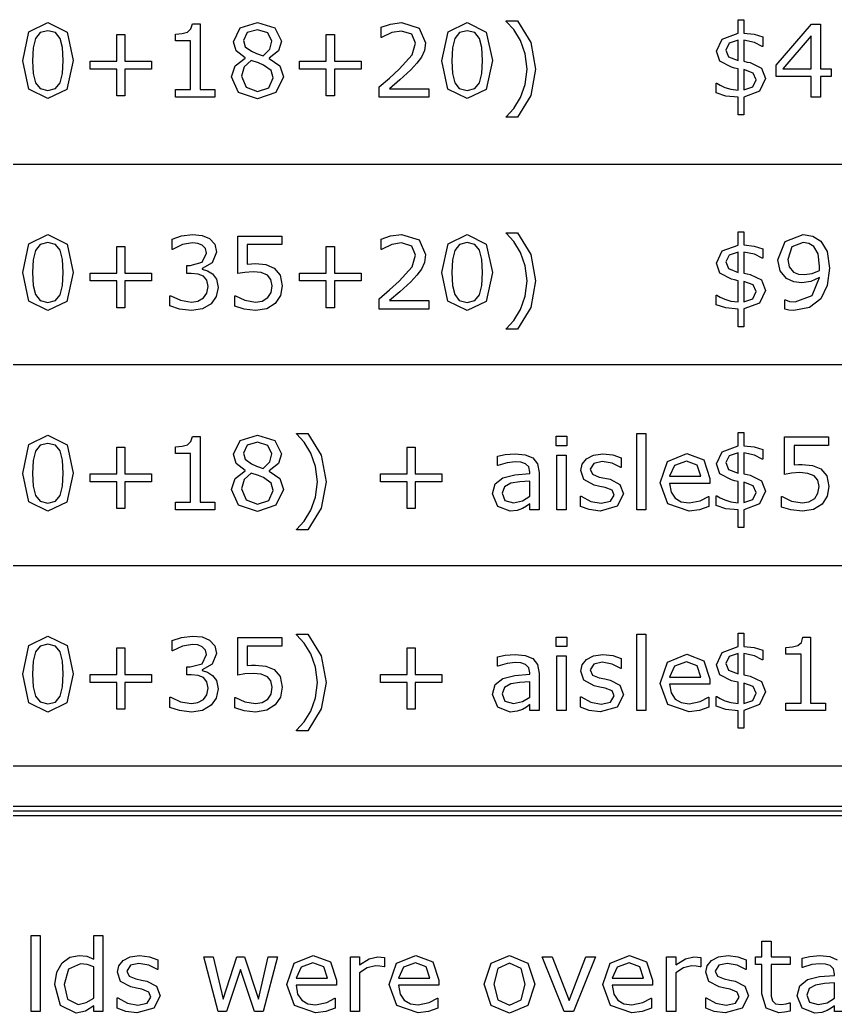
# Model space of a CAD drawing. Extents: x -1 to 182, y 89 to 480.
# Drawn here: x 67.79 to 87.14, y 115.32 to 138.89 of the extents above; entities that cross this region are included whole.
import ezdxf

# ---------------------------------------------------------------- set-up
doc = ezdxf.new("R2010")
doc.units = 0
doc.header["$MEASUREMENT"] = 0
doc.layers.add('Layer 1', color=7, linetype='Continuous')

msp = doc.modelspace()

# ---------------------------------------------------------------- linework, layer by layer
at = {"layer": 'Layer 1', "color": 7}
for points in [[(69.052028, 137.921152), (68.905525, 137.236306), (68.453229, 137.018898), (67.997445, 137.239798), (67.85443, 137.918824), (67.999768, 138.600178), (68.453229, 138.821105), (68.907851, 138.596686), (69.052028, 137.921152), (69.052028, 137.921152)], [(74.043579, 137.537454), (73.868007, 137.164233), (73.4285, 137.015405), (72.979691, 137.160741), (72.813422, 137.532824), (72.897138, 137.793253), (73.13317, 137.979308), (73.13317, 137.986187), (72.926205, 138.148985), (72.85993, 138.369885), (73.020386, 138.695454), (73.4285, 138.825682), (73.842427, 138.701275), (73.997071, 138.384993), (73.923818, 138.153615), (73.708715, 137.9769), (73.708715, 137.970021), (73.957537, 137.797936), (74.043579, 137.53748), (74.043579, 137.537454)], [(77.493363, 137.054934), (76.321342, 137.054934), (76.321342, 137.297953), (76.565515, 137.507239), (76.79457, 137.71536), (77.100365, 138.058365), (77.182917, 138.333928), (77.093388, 138.544378), (76.84573, 138.621107), (76.616675, 138.583906), (76.375992, 138.46995), (76.364377, 138.46995), (76.364377, 138.714134), (76.584131, 138.788535), (76.851556, 138.822269), (77.268973, 138.693205), (77.420126, 138.345543), (77.394541, 138.160679), (77.321289, 137.999072), (77.214318, 137.857203), (77.066654, 137.70258), (76.809694, 137.465382), (76.562033, 137.253768), (77.493371, 137.253768), (77.493363, 137.054934)], [(79.004897, 137.921152), (78.858394, 137.236306), (78.406098, 137.018898), (77.950311, 137.239798), (77.807299, 137.918824), (77.952637, 138.600178), (78.406098, 138.821105), (78.86072, 138.596686), (79.004897, 137.921152), (79.004897, 137.921152)], [(80.032741, 137.720016), (79.918793, 137.09097), (79.599047, 136.575906), (79.332784, 136.575906), (79.332784, 136.587548), (79.511843, 136.784054), (79.671135, 137.042181), (79.78508, 137.356109), (79.828102, 137.720043), (79.78508, 138.082812), (79.671135, 138.397904), (79.511843, 138.656032), (79.332784, 138.852511), (79.332784, 138.864153), (79.599047, 138.864153), (79.918793, 138.349062), (80.032741, 137.720043), (80.032741, 137.720016)], [(85.486148, 137.496761), (85.345459, 137.196777), (84.976876, 137.056098), (84.976876, 136.6352), (84.839677, 136.6352), (84.839677, 137.050277), (84.551321, 137.079355), (84.317615, 137.153756), (84.317615, 137.383996), (84.336215, 137.383996), (84.41528, 137.336318), (84.525738, 137.286312), (84.666428, 137.244455), (84.839674, 137.222494), (84.839674, 137.725943), (84.753632, 137.743405), (84.680382, 137.761926), (84.408306, 137.904933), (84.325751, 138.142132), (84.460627, 138.432803), (84.839674, 138.57118), (84.839674, 138.887436), (84.976874, 138.887436), (84.976874, 138.573508), (85.217557, 138.545595), (85.424522, 138.486302), (85.424522, 138.25839), (85.40825, 138.25839), (85.225703, 138.352581), (84.976881, 138.404916), (84.976881, 137.903769), (85.05246, 137.887365), (85.123384, 137.872284), (85.390808, 137.744384), (85.486153, 137.496708), (85.486148, 137.496761)], [(68.746233, 137.393283), (68.800883, 137.61421), (68.81599, 137.921152), (68.800883, 138.228121), (68.745072, 138.449022), (68.633449, 138.583906), (68.453229, 138.629256), (68.271844, 138.583906), (68.15906, 138.44672), (68.104413, 138.222301), (68.090469, 137.918824), (68.103249, 137.615374), (68.157896, 137.396775), (68.266028, 137.258398), (68.453226, 137.210747), (68.634611, 137.256096), (68.74623, 137.393283), (68.746233, 137.393283)], [(72.418097, 137.054934), (71.480947, 137.054934), (71.480947, 137.231675), (71.841391, 137.231675), (71.841391, 138.392057), (71.480947, 138.392057), (71.480947, 138.550198), (71.637914, 138.56184), (71.764652, 138.597876), (71.848366, 138.671139), (71.88441, 138.792054), (72.064633, 138.792054), (72.064633, 137.231702), (72.418097, 137.231702), (72.418097, 137.054934)], [(73.768013, 138.38277), (73.671509, 138.580414), (73.427339, 138.654841), (73.186656, 138.58507), (73.093639, 138.396714), (73.140147, 138.251378), (73.28316, 138.143243), (73.406408, 138.08858), (73.564538, 138.03278), (73.72383, 138.192085), (73.768013, 138.38277), (73.768013, 138.38277)], [(78.699102, 137.393283), (78.753749, 137.61421), (78.768857, 137.921152), (78.753749, 138.228121), (78.697941, 138.449022), (78.586318, 138.583906), (78.406098, 138.629256), (78.224713, 138.583906), (78.111929, 138.44672), (78.057282, 138.222301), (78.043338, 137.918824), (78.056118, 137.615374), (78.110767, 137.396775), (78.2189, 137.258398), (78.406098, 137.210747), (78.587482, 137.256096), (78.699102, 137.393283), (78.699102, 137.393283)], [(87.050003, 137.542111), (86.793043, 137.542111), (86.793043, 137.054934), (86.569801, 137.054934), (86.569801, 137.542111), (85.740783, 137.542111), (85.740783, 137.809551), (86.579104, 138.786233), (86.793043, 138.786233), (86.793043, 137.728139), (87.050003, 137.728139), (87.050003, 137.542111)], [(70.913541, 137.720016), (70.279859, 137.720016), (70.279859, 137.08634), (70.086849, 137.08634), (70.086849, 137.720016), (69.453167, 137.720016), (69.453167, 137.906045), (70.086849, 137.906045), (70.086849, 138.539721), (70.279859, 138.539721), (70.279859, 137.906045), (70.913541, 137.906045), (70.913541, 137.720016)], [(75.889974, 137.720016), (75.256293, 137.720016), (75.256293, 137.08634), (75.063282, 137.08634), (75.063282, 137.720016), (74.4296, 137.720016), (74.4296, 137.906045), (75.063282, 137.906045), (75.063282, 138.539721), (75.256293, 138.539721), (75.256293, 137.906045), (75.889974, 137.906045), (75.889974, 137.720016)], [(84.839677, 137.923481), (84.839677, 138.403699), (84.630386, 138.335092), (84.545508, 138.172294), (84.608296, 138.013016), (84.839677, 137.923481), (84.839677, 137.923481)], [(86.569801, 137.728139), (86.569801, 138.509506), (85.898911, 137.728139), (86.569801, 137.728139)], [(73.804057, 137.515361), (73.756387, 137.686282), (73.572677, 137.81651), (73.452919, 137.864188), (73.279672, 137.925809), (73.111077, 137.77116), (73.048292, 137.55026), (73.156424, 137.290968), (73.430826, 137.188654), (73.70174, 137.275861), (73.804057, 137.515361), (73.804057, 137.515361)], [(85.266393, 137.466546), (85.197792, 137.625825), (84.976876, 137.706046), (84.976876, 137.22469), (85.190818, 137.295625), (85.266393, 137.466546), (85.266393, 137.466546)], [(4.762494, 135.467436), (175.153946, 135.467436), (175.153946, 130.704942), (4.762494, 130.704942), (4.762494, 135.467436)], [(85.486148, 132.469684), (85.345459, 132.1697), (84.976876, 132.029021), (84.976876, 131.608123), (84.839677, 131.608123), (84.839677, 132.0232), (84.551321, 132.052278), (84.317615, 132.126679), (84.317615, 132.356919), (84.336215, 132.356919), (84.41528, 132.309241), (84.525738, 132.259235), (84.666428, 132.217378), (84.839674, 132.195417), (84.839674, 132.698866), (84.753632, 132.716328), (84.680382, 132.734849), (84.408306, 132.877856), (84.325751, 133.115055), (84.460627, 133.405726), (84.839674, 133.544103), (84.839674, 133.860359), (84.976874, 133.860359), (84.976874, 133.546431), (85.217557, 133.518518), (85.424522, 133.459225), (85.424522, 133.231313), (85.40825, 133.231313), (85.225703, 133.325504), (84.976881, 133.377839), (84.976881, 132.876692), (85.05246, 132.860288), (85.123384, 132.845207), (85.390808, 132.717307), (85.486153, 132.469631), (85.486148, 132.469684)], [(69.052028, 132.894075), (68.905525, 132.209229), (68.453229, 131.991821), (67.997445, 132.212721), (67.85443, 132.891747), (67.999768, 133.573101), (68.453229, 133.794028), (68.907851, 133.569609), (69.052028, 132.894075), (69.052028, 132.894075)], [(72.364612, 132.861532), (72.456467, 132.73596), (72.492511, 132.540619), (72.449493, 132.323185), (72.328568, 132.1511), (72.122767, 132.030185), (71.864645, 131.991821), (71.580941, 132.026693), (71.351886, 132.10112), (71.351886, 132.344113), (71.369322, 132.344113), (71.601864, 132.235978), (71.859989, 132.192957), (72.015794, 132.217298), (72.149506, 132.289397), (72.228569, 132.402163), (72.255313, 132.557975), (72.225082, 132.71146), (72.143691, 132.807954), (72.016955, 132.856796), (71.856499, 132.870818), (71.751856, 132.870818), (71.751856, 133.063832), (71.833245, 133.063832), (72.114623, 133.137095), (72.22043, 133.353365), (72.193689, 133.462664), (72.119275, 133.540557), (72.012304, 133.582414), (71.883243, 133.594056), (71.648373, 133.554527), (71.413505, 133.4429), (71.40189, 133.4429), (71.40189, 133.685919), (71.621644, 133.760346), (71.889069, 133.795219), (72.112311, 133.771935), (72.286719, 133.697508), (72.413454, 133.56265), (72.456475, 133.377786), (72.354156, 133.125453), (72.114637, 132.990595), (72.114637, 132.974191), (72.242536, 132.934662), (72.36462, 132.861426), (72.364612, 132.861532)], [(74.016835, 132.577819), (73.972652, 132.346441), (73.85173, 132.160413), (73.651742, 132.034842), (73.384318, 131.991821), (73.111077, 132.022036), (72.889, 132.092971), (72.889, 132.338292), (72.905272, 132.338292), (73.128513, 132.234814), (73.379661, 132.192957), (73.538953, 132.21624), (73.677317, 132.297626), (73.754056, 132.417403), (73.780798, 132.57901), (73.749405, 132.730166), (73.664527, 132.828988), (73.51686, 132.890609), (73.32385, 132.90913), (73.126188, 132.895107), (72.963408, 132.86722), (72.963408, 133.759024), (74.005204, 133.759024), (74.005204, 133.555533), (73.187812, 133.555533), (73.187812, 133.095105), (73.290131, 133.101985), (73.380822, 133.10463), (73.627321, 133.080289), (73.821493, 132.996548), (73.96567, 132.831448), (74.01683, 132.577978), (74.016835, 132.577819)], [(77.493363, 132.027857), (76.321342, 132.027857), (76.321342, 132.270876), (76.565515, 132.480162), (76.79457, 132.688283), (77.100365, 133.031288), (77.182917, 133.306851), (77.093388, 133.517301), (76.84573, 133.59403), (76.616675, 133.556829), (76.375992, 133.442873), (76.364377, 133.442873), (76.364377, 133.687057), (76.584131, 133.761458), (76.851556, 133.795192), (77.268973, 133.666128), (77.420126, 133.318466), (77.394541, 133.133602), (77.321289, 132.971995), (77.214318, 132.830126), (77.066654, 132.675503), (76.809694, 132.438305), (76.562033, 132.226691), (77.493371, 132.226691), (77.493363, 132.027857)], [(79.004897, 132.894075), (78.858394, 132.209229), (78.406098, 131.991821), (77.950311, 132.212721), (77.807299, 132.891747), (77.952637, 133.573101), (78.406098, 133.794028), (78.86072, 133.569609), (79.004897, 132.894075), (79.004897, 132.894075)], [(80.032741, 132.692939), (79.918793, 132.063893), (79.599047, 131.548829), (79.332784, 131.548829), (79.332784, 131.560471), (79.511843, 131.756977), (79.671135, 132.015104), (79.78508, 132.329032), (79.828102, 132.692966), (79.78508, 133.055735), (79.671135, 133.370827), (79.511843, 133.628955), (79.332784, 133.825434), (79.332784, 133.837076), (79.599047, 133.837076), (79.918793, 133.321985), (80.032741, 132.692966), (80.032741, 132.692939)], [(87.008146, 132.997554), (86.955822, 132.585968), (86.80002, 132.270876), (86.534918, 132.066222), (86.160523, 131.994149), (86.046577, 132.001028), (85.951235, 132.020872), (85.951235, 132.242963), (85.96285, 132.242963), (86.058195, 132.209229), (86.195395, 132.194147), (86.597696, 132.347632), (86.767452, 132.773187), (86.563977, 132.68016), (86.355851, 132.652273), (86.161676, 132.673175), (85.98843, 132.754561), (85.833789, 132.934768), (85.782629, 133.196388), (85.957037, 133.627764), (86.382592, 133.794028), (86.615137, 133.754499), (86.802335, 133.638215), (86.95465, 133.389401), (87.008135, 132.997554), (87.008146, 132.997554)], [(68.746233, 132.366206), (68.800883, 132.587133), (68.81599, 132.894075), (68.800883, 133.201044), (68.745072, 133.421945), (68.633449, 133.556829), (68.453229, 133.602179), (68.271844, 133.556829), (68.15906, 133.419643), (68.104413, 133.195224), (68.090469, 132.891747), (68.103249, 132.588297), (68.157896, 132.369698), (68.266028, 132.231321), (68.453226, 132.18367), (68.634611, 132.229019), (68.74623, 132.366206), (68.746233, 132.366206)], [(70.913541, 132.692939), (70.279859, 132.692939), (70.279859, 132.059263), (70.086849, 132.059263), (70.086849, 132.692939), (69.453167, 132.692939), (69.453167, 132.878968), (70.086849, 132.878968), (70.086849, 133.512644), (70.279859, 133.512644), (70.279859, 132.878968), (70.913541, 132.878968), (70.913541, 132.692939)], [(75.889974, 132.692939), (75.256293, 132.692939), (75.256293, 132.059263), (75.063282, 132.059263), (75.063282, 132.692939), (74.4296, 132.692939), (74.4296, 132.878968), (75.063282, 132.878968), (75.063282, 133.512644), (75.256293, 133.512644), (75.256293, 132.878968), (75.889974, 132.878968), (75.889974, 132.692939)], [(78.699102, 132.366206), (78.753749, 132.587133), (78.768857, 132.894075), (78.753749, 133.201044), (78.697941, 133.421945), (78.586318, 133.556829), (78.406098, 133.602179), (78.224713, 133.556829), (78.111929, 133.419643), (78.057282, 133.195224), (78.043338, 132.891747), (78.056118, 132.588297), (78.110767, 132.369698), (78.2189, 132.231321), (78.406098, 132.18367), (78.587482, 132.229019), (78.699102, 132.366206), (78.699102, 132.366206)], [(84.839677, 132.896404), (84.839677, 133.376622), (84.630386, 133.308015), (84.545508, 133.145217), (84.608296, 132.985939), (84.839677, 132.896404), (84.839677, 132.896404)], [(86.773276, 133.04756), (86.73607, 133.337067), (86.63375, 133.506823), (86.516315, 133.58125), (86.380277, 133.604534), (86.115178, 133.499891), (86.018672, 133.205728), (86.050065, 133.025494), (86.155874, 132.903415), (86.270981, 132.854573), (86.410509, 132.842931), (86.594216, 132.867273), (86.768624, 132.938181), (86.771006, 132.985859), (86.773387, 133.047481), (86.773276, 133.04756)], [(85.266393, 132.439469), (85.197792, 132.598748), (84.976876, 132.678969), (84.976876, 132.197613), (85.190818, 132.268548), (85.266393, 132.439469), (85.266393, 132.439469)], [(69.052028, 128.131581), (68.905525, 127.446735), (68.453229, 127.229327), (67.997445, 127.450227), (67.85443, 128.129253), (67.999768, 128.810607), (68.453229, 129.031534), (68.907851, 128.807115), (69.052028, 128.131581), (69.052028, 128.131581)], [(72.418097, 127.265363), (71.480947, 127.265363), (71.480947, 127.442104), (71.841391, 127.442104), (71.841391, 128.602486), (71.480947, 128.602486), (71.480947, 128.760627), (71.637914, 128.772269), (71.764652, 128.808305), (71.848366, 128.881568), (71.88441, 129.002483), (72.064633, 129.002483), (72.064633, 127.442131), (72.418097, 127.442131), (72.418097, 127.265363)], [(74.043579, 127.747883), (73.868007, 127.374662), (73.4285, 127.225834), (72.979691, 127.37117), (72.813422, 127.743253), (72.897138, 128.003682), (73.13317, 128.189737), (73.13317, 128.196616), (72.926205, 128.359414), (72.85993, 128.580314), (73.020386, 128.905883), (73.4285, 129.036111), (73.842427, 128.911704), (73.997071, 128.595422), (73.923818, 128.364044), (73.708715, 128.187329), (73.708715, 128.18045), (73.957537, 128.008365), (74.043579, 127.747909), (74.043579, 127.747883)], [(75.056305, 127.930445), (74.94236, 127.301399), (74.622611, 126.786335), (74.356351, 126.786335), (74.356351, 126.797977), (74.535407, 126.994483), (74.694702, 127.25261), (74.808647, 127.566538), (74.851668, 127.930472), (74.808647, 128.293241), (74.694702, 128.608333), (74.535407, 128.866461), (74.356351, 129.06294), (74.356351, 129.074582), (74.622611, 129.074582), (74.94236, 128.559491), (75.056305, 127.930472), (75.056305, 127.930445)], [(80.769903, 128.781556), (80.523407, 128.781556), (80.523407, 129.008277), (80.769903, 129.008277), (80.769903, 128.781556)], [(82.650027, 127.265363), (82.431437, 127.265363), (82.431437, 129.074555), (82.650027, 129.074555), (82.650027, 127.265363)], [(85.486148, 127.70719), (85.345459, 127.407206), (84.976876, 127.266527), (84.976876, 126.845629), (84.839677, 126.845629), (84.839677, 127.260706), (84.551321, 127.289784), (84.317615, 127.364185), (84.317615, 127.594425), (84.336215, 127.594425), (84.41528, 127.546747), (84.525738, 127.496741), (84.666428, 127.454884), (84.839674, 127.432923), (84.839674, 127.936372), (84.753632, 127.953834), (84.680382, 127.972355), (84.408306, 128.115362), (84.325751, 128.352561), (84.460627, 128.643232), (84.839674, 128.781609), (84.839674, 129.097865), (84.976874, 129.097865), (84.976874, 128.783937), (85.217557, 128.756024), (85.424522, 128.696731), (85.424522, 128.468819), (85.40825, 128.468819), (85.225703, 128.56301), (84.976881, 128.615345), (84.976881, 128.114198), (85.05246, 128.097794), (85.123384, 128.082713), (85.390808, 127.954813), (85.486153, 127.707137), (85.486148, 127.70719)], [(86.996518, 127.815325), (86.952335, 127.583947), (86.831413, 127.397919), (86.631425, 127.272348), (86.364, 127.229327), (86.09076, 127.259542), (85.868682, 127.330477), (85.868682, 127.575798), (85.884954, 127.575798), (86.108196, 127.47232), (86.359344, 127.430463), (86.518636, 127.453746), (86.656999, 127.535132), (86.733739, 127.654909), (86.76048, 127.816516), (86.729088, 127.967672), (86.644209, 128.066494), (86.496543, 128.128115), (86.303532, 128.146636), (86.10587, 128.132613), (85.943091, 128.104726), (85.943091, 128.99653), (86.984887, 128.99653), (86.984887, 128.793039), (86.167494, 128.793039), (86.167494, 128.332611), (86.269814, 128.339491), (86.360505, 128.342136), (86.607001, 128.317795), (86.801176, 128.234054), (86.945353, 128.068954), (86.996512, 127.815484), (86.996518, 127.815325)], [(68.746233, 127.603712), (68.800883, 127.824639), (68.81599, 128.131581), (68.800883, 128.43855), (68.745072, 128.659451), (68.633449, 128.794335), (68.453229, 128.839685), (68.271844, 128.794335), (68.15906, 128.657149), (68.104413, 128.43273), (68.090469, 128.129253), (68.103249, 127.825803), (68.157896, 127.607204), (68.266028, 127.468827), (68.453226, 127.421176), (68.634611, 127.466525), (68.74623, 127.603712), (68.746233, 127.603712)], [(70.913541, 127.930445), (70.279859, 127.930445), (70.279859, 127.296769), (70.086849, 127.296769), (70.086849, 127.930445), (69.453167, 127.930445), (69.453167, 128.116474), (70.086849, 128.116474), (70.086849, 128.75015), (70.279859, 128.75015), (70.279859, 128.116474), (70.913541, 128.116474), (70.913541, 127.930445)], [(73.768013, 128.593199), (73.671509, 128.790843), (73.427339, 128.86527), (73.186656, 128.795499), (73.093639, 128.607143), (73.140147, 128.461807), (73.28316, 128.353672), (73.406408, 128.299009), (73.564538, 128.243209), (73.72383, 128.402514), (73.768013, 128.593199), (73.768013, 128.593199)], [(77.80846, 127.930445), (77.174779, 127.930445), (77.174779, 127.296769), (76.981768, 127.296769), (76.981768, 127.930445), (76.348086, 127.930445), (76.348086, 128.116474), (76.981768, 128.116474), (76.981768, 128.75015), (77.174779, 128.75015), (77.174779, 128.116474), (77.80846, 128.116474), (77.80846, 127.930445)], [(80.114132, 127.265363), (79.896703, 127.265363), (79.896703, 127.403713), (79.817637, 127.347913), (79.722295, 127.292112), (79.596721, 127.247927), (79.430452, 127.229406), (79.132796, 127.345664), (79.010712, 127.642156), (79.073498, 127.880518), (79.254883, 128.02469), (79.539748, 128.095624), (79.896703, 128.123538), (79.896703, 128.157246), (79.869959, 128.280489), (79.795545, 128.357244), (79.683925, 128.39328), (79.547887, 128.402541), (79.356038, 128.379257), (79.137447, 128.314144), (79.125832, 128.314144), (79.125832, 128.536208), (79.310704, 128.574573), (79.549062, 128.595475), (79.787419, 128.572191), (79.964153, 128.495436), (80.075775, 128.357085), (80.114145, 128.146636), (80.114132, 127.265363)], [(80.75596, 127.265363), (80.537367, 127.265363), (80.537367, 128.564122), (80.75596, 128.564122), (80.75596, 127.265363)], [(82.11634, 127.639748), (81.968673, 127.347913), (81.567536, 127.233957), (81.302437, 127.267691), (81.101286, 127.343256), (81.101286, 127.588604), (81.112901, 127.588604), (81.343117, 127.464197), (81.586126, 127.418848), (81.811694, 127.465361), (81.893085, 127.611861), (81.848902, 127.728119), (81.679143, 127.795561), (81.557059, 127.819903), (81.421021, 127.850118), (81.178012, 127.982674), (81.107085, 128.198944), (81.139642, 128.3501), (81.2408, 128.476836), (81.405905, 128.562878), (81.631473, 128.595422), (81.866341, 128.566371), (82.065167, 128.497764), (82.065167, 128.264058), (82.053525, 128.264058), (81.85005, 128.367536), (81.615182, 128.410558), (81.412869, 128.364044), (81.330314, 128.228022), (81.380312, 128.107081), (81.538443, 128.040829), (81.673317, 128.012916), (81.79889, 127.987251), (82.033761, 127.867501), (82.116313, 127.639589), (82.11634, 127.639748)], [(84.1697, 127.892081), (83.212782, 127.892081), (83.248826, 127.682769), (83.347659, 127.537434), (83.490671, 127.45372), (83.674382, 127.425806), (83.940645, 127.478141), (84.132494, 127.582783), (84.144109, 127.582783), (84.144109, 127.34442), (83.918542, 127.266527), (83.676697, 127.235121), (83.172076, 127.409534), (82.990694, 127.907188), (83.163938, 128.412965), (83.62205, 128.600158), (84.026674, 128.446673), (84.169689, 128.010667), (84.1697, 127.892081)], [(84.839677, 128.13391), (84.839677, 128.614128), (84.630386, 128.545521), (84.545508, 128.382723), (84.608296, 128.223445), (84.839677, 128.13391), (84.839677, 128.13391)], [(83.956922, 128.059509), (83.869718, 128.325759), (83.610432, 128.41995), (83.330217, 128.316472), (83.212782, 128.059509), (83.956922, 128.059509)], [(73.804057, 127.72579), (73.756387, 127.896711), (73.572677, 128.026939), (73.452919, 128.074617), (73.279672, 128.136238), (73.111077, 127.981589), (73.048292, 127.760689), (73.156424, 127.501397), (73.430826, 127.399083), (73.70174, 127.48629), (73.804057, 127.72579), (73.804057, 127.72579)], [(79.896703, 127.585112), (79.896703, 127.946717), (79.660671, 127.929255), (79.446729, 127.89552), (79.294414, 127.811806), (79.236277, 127.657184), (79.303717, 127.488565), (79.509517, 127.432765), (79.719969, 127.47695), (79.896703, 127.585085), (79.896703, 127.585112)], [(85.266393, 127.676975), (85.197792, 127.836254), (84.976876, 127.916475), (84.976876, 127.435119), (85.190818, 127.506054), (85.266393, 127.676975), (85.266393, 127.676975)], [(4.762494, 125.942448), (175.153946, 125.942448), (175.153946, 121.179954), (4.762494, 121.179954), (4.762494, 125.942448)], [(69.052028, 123.369087), (68.905525, 122.684241), (68.453229, 122.466833), (67.997445, 122.687733), (67.85443, 123.366759), (67.999768, 124.048113), (68.453229, 124.26904), (68.907851, 124.044621), (69.052028, 123.369087), (69.052028, 123.369087)], [(72.364612, 123.336544), (72.456467, 123.210972), (72.492511, 123.015631), (72.449493, 122.798197), (72.328568, 122.626112), (72.122767, 122.505197), (71.864645, 122.466833), (71.580941, 122.501705), (71.351886, 122.576132), (71.351886, 122.819125), (71.369322, 122.819125), (71.601864, 122.71099), (71.859989, 122.667969), (72.015794, 122.69231), (72.149506, 122.764409), (72.228569, 122.877175), (72.255313, 123.032987), (72.225082, 123.186472), (72.143691, 123.282966), (72.016955, 123.331808), (71.856499, 123.34583), (71.751856, 123.34583), (71.751856, 123.538844), (71.833245, 123.538844), (72.114623, 123.612107), (72.22043, 123.828377), (72.193689, 123.937676), (72.119275, 124.015569), (72.012304, 124.057426), (71.883243, 124.069068), (71.648373, 124.029539), (71.413505, 123.917912), (71.40189, 123.917912), (71.40189, 124.160931), (71.621644, 124.235358), (71.889069, 124.270231), (72.112311, 124.246947), (72.286719, 124.17252), (72.413454, 124.037662), (72.456475, 123.852798), (72.354156, 123.600465), (72.114637, 123.465607), (72.114637, 123.449203), (72.242536, 123.409674), (72.36462, 123.336438), (72.364612, 123.336544)], [(74.016835, 123.052831), (73.972652, 122.821453), (73.85173, 122.635425), (73.651742, 122.509854), (73.384318, 122.466833), (73.111077, 122.497048), (72.889, 122.567983), (72.889, 122.813304), (72.905272, 122.813304), (73.128513, 122.709826), (73.379661, 122.667969), (73.538953, 122.691252), (73.677317, 122.772638), (73.754056, 122.892415), (73.780798, 123.054022), (73.749405, 123.205178), (73.664527, 123.304), (73.51686, 123.365621), (73.32385, 123.384142), (73.126188, 123.370119), (72.963408, 123.342232), (72.963408, 124.234036), (74.005204, 124.234036), (74.005204, 124.030545), (73.187812, 124.030545), (73.187812, 123.570117), (73.290131, 123.576997), (73.380822, 123.579642), (73.627321, 123.555301), (73.821493, 123.47156), (73.96567, 123.30646), (74.01683, 123.05299), (74.016835, 123.052831)], [(75.056305, 123.167951), (74.94236, 122.538905), (74.622611, 122.023841), (74.356351, 122.023841), (74.356351, 122.035483), (74.535407, 122.231989), (74.694702, 122.490116), (74.808647, 122.804044), (74.851668, 123.167978), (74.808647, 123.530747), (74.694702, 123.845839), (74.535407, 124.103967), (74.356351, 124.300446), (74.356351, 124.312088), (74.622611, 124.312088), (74.94236, 123.796997), (75.056305, 123.167978), (75.056305, 123.167951)], [(80.769903, 124.019062), (80.523407, 124.019062), (80.523407, 124.245783), (80.769903, 124.245783), (80.769903, 124.019062)], [(82.650027, 122.502869), (82.431437, 122.502869), (82.431437, 124.312061), (82.650027, 124.312061), (82.650027, 122.502869)], [(85.486148, 122.944696), (85.345459, 122.644712), (84.976876, 122.504033), (84.976876, 122.083135), (84.839677, 122.083135), (84.839677, 122.498212), (84.551321, 122.52729), (84.317615, 122.601691), (84.317615, 122.831931), (84.336215, 122.831931), (84.41528, 122.784253), (84.525738, 122.734247), (84.666428, 122.69239), (84.839674, 122.670429), (84.839674, 123.173878), (84.753632, 123.19134), (84.680382, 123.209861), (84.408306, 123.352868), (84.325751, 123.590067), (84.460627, 123.880738), (84.839674, 124.019115), (84.839674, 124.335371), (84.976874, 124.335371), (84.976874, 124.021443), (85.217557, 123.99353), (85.424522, 123.934237), (85.424522, 123.706325), (85.40825, 123.706325), (85.225703, 123.800516), (84.976881, 123.852851), (84.976881, 123.351704), (85.05246, 123.3353), (85.123384, 123.320219), (85.390808, 123.192319), (85.486153, 122.944643), (85.486148, 122.944696)], [(86.911639, 122.502869), (85.974489, 122.502869), (85.974489, 122.67961), (86.33493, 122.67961), (86.33493, 123.839992), (85.974489, 123.839992), (85.974489, 123.998133), (86.131456, 124.009775), (86.258191, 124.045811), (86.341907, 124.119074), (86.377952, 124.239989), (86.558172, 124.239989), (86.558172, 122.679637), (86.911639, 122.679637), (86.911639, 122.502869)], [(68.746233, 122.841218), (68.800883, 123.062145), (68.81599, 123.369087), (68.800883, 123.676056), (68.745072, 123.896957), (68.633449, 124.031841), (68.453229, 124.077191), (68.271844, 124.031841), (68.15906, 123.894655), (68.104413, 123.670236), (68.090469, 123.366759), (68.103249, 123.063309), (68.157896, 122.84471), (68.266028, 122.706333), (68.453226, 122.658682), (68.634611, 122.704031), (68.74623, 122.841218), (68.746233, 122.841218)], [(70.913541, 123.167951), (70.279859, 123.167951), (70.279859, 122.534275), (70.086849, 122.534275), (70.086849, 123.167951), (69.453167, 123.167951), (69.453167, 123.35398), (70.086849, 123.35398), (70.086849, 123.987656), (70.279859, 123.987656), (70.279859, 123.35398), (70.913541, 123.35398), (70.913541, 123.167951)], [(77.80846, 123.167951), (77.174779, 123.167951), (77.174779, 122.534275), (76.981768, 122.534275), (76.981768, 123.167951), (76.348086, 123.167951), (76.348086, 123.35398), (76.981768, 123.35398), (76.981768, 123.987656), (77.174779, 123.987656), (77.174779, 123.35398), (77.80846, 123.35398), (77.80846, 123.167951)], [(80.114132, 122.502869), (79.896703, 122.502869), (79.896703, 122.641219), (79.817637, 122.585419), (79.722295, 122.529618), (79.596721, 122.485433), (79.430452, 122.466912), (79.132796, 122.58317), (79.010712, 122.879662), (79.073498, 123.118024), (79.254883, 123.262196), (79.539748, 123.33313), (79.896703, 123.361044), (79.896703, 123.394752), (79.869959, 123.517995), (79.795545, 123.59475), (79.683925, 123.630786), (79.547887, 123.640047), (79.356038, 123.616763), (79.137447, 123.55165), (79.125832, 123.55165), (79.125832, 123.773714), (79.310704, 123.812079), (79.549062, 123.832981), (79.787419, 123.809697), (79.964153, 123.732942), (80.075775, 123.594591), (80.114145, 123.384142), (80.114132, 122.502869)], [(80.75596, 122.502869), (80.537367, 122.502869), (80.537367, 123.801628), (80.75596, 123.801628), (80.75596, 122.502869)], [(82.11634, 122.877254), (81.968673, 122.585419), (81.567536, 122.471463), (81.302437, 122.505197), (81.101286, 122.580762), (81.101286, 122.82611), (81.112901, 122.82611), (81.343117, 122.701703), (81.586126, 122.656354), (81.811694, 122.702867), (81.893085, 122.849367), (81.848902, 122.965625), (81.679143, 123.033067), (81.557059, 123.057409), (81.421021, 123.087624), (81.178012, 123.22018), (81.107085, 123.43645), (81.139642, 123.587606), (81.2408, 123.714342), (81.405905, 123.800384), (81.631473, 123.832928), (81.866341, 123.803877), (82.065167, 123.73527), (82.065167, 123.501564), (82.053525, 123.501564), (81.85005, 123.605042), (81.615182, 123.648064), (81.412869, 123.60155), (81.330314, 123.465528), (81.380312, 123.344587), (81.538443, 123.278335), (81.673317, 123.250422), (81.79889, 123.224757), (82.033761, 123.105007), (82.116313, 122.877095), (82.11634, 122.877254)], [(84.1697, 123.129587), (83.212782, 123.129587), (83.248826, 122.920275), (83.347659, 122.77494), (83.490671, 122.691226), (83.674382, 122.663312), (83.940645, 122.715647), (84.132494, 122.820289), (84.144109, 122.820289), (84.144109, 122.581926), (83.918542, 122.504033), (83.676697, 122.472627), (83.172076, 122.64704), (82.990694, 123.144694), (83.163938, 123.650471), (83.62205, 123.837664), (84.026674, 123.684179), (84.169689, 123.248173), (84.1697, 123.129587)], [(84.839677, 123.371416), (84.839677, 123.851634), (84.630386, 123.783027), (84.545508, 123.620229), (84.608296, 123.460951), (84.839677, 123.371416), (84.839677, 123.371416)], [(83.956922, 123.297015), (83.869718, 123.563265), (83.610432, 123.657456), (83.330217, 123.553978), (83.212782, 123.297015), (83.956922, 123.297015)], [(79.896703, 122.822618), (79.896703, 123.184223), (79.660671, 123.166761), (79.446729, 123.133026), (79.294414, 123.049312), (79.236277, 122.89469), (79.303717, 122.726071), (79.509517, 122.670271), (79.719969, 122.714456), (79.896703, 122.822591), (79.896703, 122.822618)], [(85.266393, 122.914481), (85.197792, 123.07376), (84.976876, 123.153981), (84.976876, 122.672625), (85.190818, 122.74356), (85.266393, 122.914481), (85.266393, 122.914481)], [(4.762494, 120.227561), (4.762494, 120.015683), (175.153946, 120.015683), (175.153946, 120.227561), (4.762494, 120.227561)], [(4.762494, 120.121622), (175.153946, 120.121622)], [(68.272503, 115.359128), (68.053909, 115.359128), (68.053909, 117.16832), (68.272503, 117.16832), (68.272503, 115.359128)], [(69.758456, 115.359128), (69.539863, 115.359128), (69.539863, 115.495177), (69.343365, 115.368441), (69.121285, 115.323092), (68.751541, 115.502135), (68.615503, 115.998625), (68.662011, 116.292788), (68.78991, 116.512551), (68.973621, 116.647409), (69.192212, 116.693923), (69.373596, 116.671698), (69.539863, 116.60542), (69.539863, 117.168188), (69.758456, 117.168188), (69.758456, 115.359128)], [(86.071393, 115.370743), (85.936516, 115.34402), (85.807455, 115.333437), (85.505148, 115.440408), (85.401667, 115.783413), (85.401667, 116.474081), (85.254, 116.474081), (85.254, 116.657781), (85.401667, 116.657781), (85.401667, 117.031002), (85.620257, 117.031002), (85.620257, 116.657781), (86.071393, 116.657781), (86.071393, 116.474081), (85.620257, 116.474081), (85.620257, 115.882235), (85.624914, 115.721792), (85.657471, 115.614821), (85.727234, 115.546215), (85.864433, 115.525313), (85.976055, 115.540394), (86.059769, 115.567143), (86.071385, 115.567143), (86.071393, 115.370743)], [(71.116511, 115.733513), (70.968844, 115.441678), (70.567707, 115.327722), (70.302608, 115.361456), (70.101456, 115.437021), (70.101456, 115.682369), (70.113072, 115.682369), (70.343291, 115.557962), (70.586297, 115.512613), (70.811864, 115.559126), (70.893255, 115.705626), (70.849073, 115.821884), (70.679316, 115.889326), (70.55723, 115.913668), (70.421192, 115.943883), (70.178183, 116.076439), (70.107259, 116.292709), (70.139813, 116.443865), (70.240971, 116.570601), (70.406076, 116.656643), (70.631644, 116.689187), (70.866514, 116.660136), (71.065338, 116.591529), (71.065338, 116.357823), (71.053722, 116.357823), (70.850247, 116.461301), (70.61538, 116.504323), (70.413066, 116.457809), (70.330514, 116.321787), (70.380509, 116.200846), (70.53864, 116.134594), (70.673514, 116.106681), (70.799088, 116.081016), (71.033958, 115.961266), (71.116511, 115.733354), (71.116511, 115.733513)], [(73.900059, 116.657887), (73.561707, 115.359128), (73.359394, 115.359128), (73.025694, 116.360231), (72.694319, 115.359128), (72.493168, 115.359128), (72.151329, 116.657887), (72.379222, 116.657887), (72.61758, 115.652127), (72.941977, 116.657887), (73.1222, 116.657887), (73.454736, 115.652127), (73.680304, 116.657887), (73.900059, 116.657887)], [(75.302296, 115.985846), (74.345378, 115.985846), (74.381422, 115.776534), (74.480255, 115.631199), (74.62327, 115.547485), (74.806978, 115.519571), (75.073241, 115.571906), (75.26509, 115.676548), (75.276705, 115.676548), (75.276705, 115.438185), (75.051138, 115.360292), (74.809293, 115.328886), (74.304672, 115.503299), (74.12329, 116.000953), (74.296534, 116.50673), (74.754646, 116.693923), (75.15927, 116.540438), (75.302285, 116.104432), (75.302296, 115.985846)], [(76.444085, 116.419524), (76.43247, 116.419524), (76.337125, 116.435928), (76.228992, 116.441749), (76.033656, 116.396399), (75.852274, 116.281306), (75.852274, 115.359128), (75.633681, 115.359128), (75.633681, 116.657887), (75.852274, 116.657887), (75.852274, 116.466037), (76.081328, 116.613701), (76.284803, 116.657887), (76.367356, 116.654447), (76.444096, 116.643864), (76.444085, 116.419524)], [(77.737028, 115.985846), (76.780111, 115.985846), (76.816155, 115.776534), (76.914987, 115.631199), (77.058, 115.547485), (77.24171, 115.519571), (77.507973, 115.571906), (77.699822, 115.676548), (77.711438, 115.676548), (77.711438, 115.438185), (77.48587, 115.360292), (77.244025, 115.328886), (76.739405, 115.503299), (76.558022, 116.000953), (76.731266, 116.50673), (77.189378, 116.693923), (77.594002, 116.540438), (77.737017, 116.104432), (77.737028, 115.985846)], [(80.012468, 116.007912), (79.849686, 115.506792), (79.413667, 115.323092), (78.975324, 115.506792), (78.813706, 116.007912), (78.975324, 116.509059), (79.413667, 116.693923), (79.849686, 116.509059), (80.012468, 116.007912), (80.012468, 116.007912)], [(81.456565, 116.657887), (80.931016, 115.359128), (80.711261, 115.359128), (80.189202, 116.657887), (80.426395, 116.657887), (80.828696, 115.62424), (81.227508, 116.657887), (81.456565, 116.657887)], [(82.808806, 115.985846), (81.851889, 115.985846), (81.887933, 115.776534), (81.986763, 115.631199), (82.129778, 115.547485), (82.313488, 115.519571), (82.579749, 115.571906), (82.771598, 115.676548), (82.783213, 115.676548), (82.783213, 115.438185), (82.557646, 115.360292), (82.315798, 115.328886), (81.81118, 115.503299), (81.629795, 116.000953), (81.803042, 116.50673), (82.261151, 116.693923), (82.665778, 116.540438), (82.808793, 116.104432), (82.808806, 115.985846)], [(83.950596, 116.419524), (83.938957, 116.419524), (83.843614, 116.435928), (83.735482, 116.441749), (83.540146, 116.396399), (83.358761, 116.281306), (83.358761, 115.359128), (83.14017, 115.359128), (83.14017, 116.657887), (83.358761, 116.657887), (83.358761, 116.466037), (83.587815, 116.613701), (83.79129, 116.657887), (83.873846, 116.654447), (83.950585, 116.643864), (83.950596, 116.419524)], [(85.084244, 115.733513), (84.93658, 115.441678), (84.535441, 115.327722), (84.270342, 115.361456), (84.069192, 115.437021), (84.069192, 115.682369), (84.080808, 115.682369), (84.311027, 115.557962), (84.554035, 115.512613), (84.779603, 115.559126), (84.860991, 115.705626), (84.816809, 115.821884), (84.647052, 115.889326), (84.524966, 115.913668), (84.388928, 115.943883), (84.145922, 116.076439), (84.074995, 116.292709), (84.107552, 116.443865), (84.208707, 116.570601), (84.373812, 116.656643), (84.59938, 116.689187), (84.83425, 116.660136), (85.033074, 116.591529), (85.033074, 116.357823), (85.021458, 116.357823), (84.817983, 116.461301), (84.583113, 116.504323), (84.3808, 116.457809), (84.298247, 116.321787), (84.348243, 116.200846), (84.506374, 116.134594), (84.64125, 116.106681), (84.766824, 116.081016), (85.001691, 115.961266), (85.084244, 115.733354), (85.084244, 115.733513)], [(87.344569, 115.359102), (87.12714, 115.359102), (87.12714, 115.497452), (87.048077, 115.441651), (86.952732, 115.385851), (86.827161, 115.341666), (86.660891, 115.323145), (86.363236, 115.439402), (86.241149, 115.735894), (86.303937, 115.974257), (86.485319, 116.118428), (86.770185, 116.189363), (87.12714, 116.217277), (87.12714, 116.250984), (87.100398, 116.374227), (87.025984, 116.450983), (86.914365, 116.487019), (86.778327, 116.496279), (86.586477, 116.472996), (86.367887, 116.407882), (86.356272, 116.407882), (86.356272, 116.629947), (86.541144, 116.668311), (86.779501, 116.689213), (87.017859, 116.66593), (87.194592, 116.589174)], [(69.539863, 115.678877), (69.539863, 116.42418), (69.381735, 116.478817), (69.22942, 116.493898), (68.94339, 116.365999), (68.84107, 116.003229), (68.920136, 115.65091), (69.173609, 115.53116), (69.361968, 115.571853), (69.539863, 115.678824), (69.539863, 115.678877)], [(75.089518, 116.153274), (75.002314, 116.419524), (74.743028, 116.513715), (74.462813, 116.410237), (74.345378, 116.153274), (75.089518, 116.153274)], [(77.52425, 116.153274), (77.437046, 116.419524), (77.17776, 116.513715), (76.897546, 116.410237), (76.780111, 116.153274), (77.52425, 116.153274)], [(79.786901, 116.007912), (79.688068, 116.382323), (79.413667, 116.505566), (79.136942, 116.382323), (79.039274, 116.007912), (79.138104, 115.63702), (79.413667, 115.511448), (79.686907, 115.635855), (79.786901, 116.007912), (79.786901, 116.007912)], [(82.596029, 116.153274), (82.508825, 116.419524), (82.249539, 116.513715), (81.969322, 116.410237), (81.851889, 116.153274), (82.596029, 116.153274)], [(87.12714, 115.67885), (87.12714, 116.040456), (86.891108, 116.022993), (86.677169, 115.989259), (86.524853, 115.905545), (86.466717, 115.750923), (86.534154, 115.582304), (86.739957, 115.526503), (86.950409, 115.570689), (87.12714, 115.678824), (87.12714, 115.67885)]]:
    msp.add_lwpolyline(points, dxfattribs=at)

doc.saveas('drawing.dxf')
